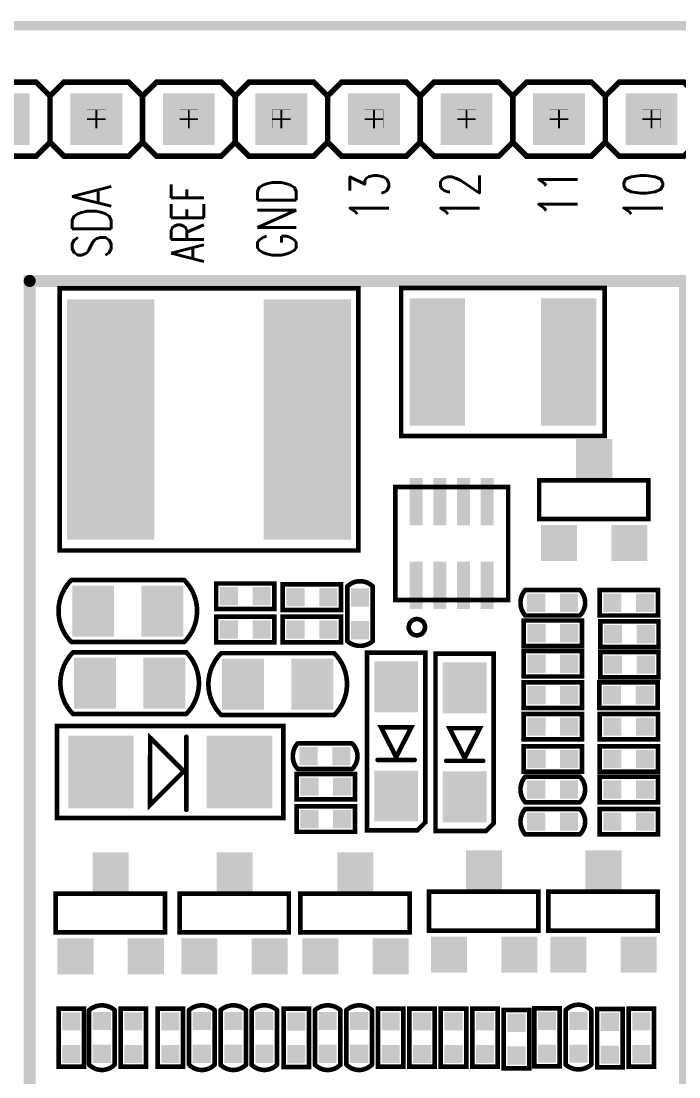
# Model space of a CAD drawing. Extents: x -3 to 111, y -1 to 54.
# Drawn here: x 19.17 to 37.22, y 24.47 to 53.47 of the extents above; entities that cross this region are included whole.
import ezdxf

# ---------------------------------------------------------------- set-up
doc = ezdxf.new("R2010")
doc.units = 0
for name, color, linetype in [('2D_LINE_126', 2, 'CONTINUOUS'), ('BOARD_OUTLINE_00', 254, 'CONTINUOUS'), ('DRIL_NPLTE_THRU_01', 176, 'CONTINUOUS'), ('DRIL_NPLTE_THRU_02', 23, 'CONTINUOUS'), ('DRIL_NPLTE_THRU_03', 6, 'CONTINUOUS'), ('DRIL_NPLTE_THRU_04', 176, 'CONTINUOUS'), ('DRIL_PLTE_THRU_01', 176, 'CONTINUOUS'), ('DRIL_PLTE_THRU_02', 23, 'CONTINUOUS'), ('DRIL_PLTE_THRU_03', 6, 'CONTINUOUS'), ('DRIL_PLTE_THRU_04', 176, 'CONTINUOUS'), ('DRIL_SYMBOL', 254, 'CONTINUOUS'), ('PADS_BOT', 254, 'CONTINUOUS'), ('PADS_INNER', 254, 'CONTINUOUS'), ('PADS_TOP', 254, 'CONTINUOUS'), ('PART_TOP_2DLINE_00', 254, 'CONTINUOUS'), ('PART_TOP_2DLINE_01', 254, 'CONTINUOUS'), ('PART_TOP_COPPER_126', 254, 'CONTINUOUS'), ('TEXT_126', 2, 'CONTINUOUS')]:
    doc.layers.add(name, color=color, linetype=linetype)
doc.styles.add('W0$127', font='simplex', dxfattribs={"width": 0.75})
doc.styles.add('W0$1524', font='simplex', dxfattribs={"width": 0.75})

# ---------------------------------------------------------------- blocks, each defined once
blk = doc.blocks.new('BOARD_1')
at = {"layer": 'BOARD_OUTLINE_00', "const_width": 0.254}
blk.add_lwpolyline([(22.209, 77.724, 0.414214), (21.209, 76.724), (21.209, 25.384, 0.414214), (22.209, 24.384), (128.905, 24.384, 0.414214), (129.921, 25.384), (129.921, 76.724, 0.406566), (128.905, 77.724)], format="xyb", close=True, dxfattribs=at)
blk = doc.blocks.new('SMOOTH_0$3302')
at = {"const_width": 0.1651}
blk.add_lwpolyline([(-0.08255, 0, 1), (0.08255, 0, 1)], format="xyb", close=True, dxfattribs=at)
blk = doc.blocks.new('DRAWING_17')
at = {"layer": '2D_LINE_126', "const_width": 0.3302}
blk.add_lwpolyline([(0.8128, 0.3048), (18.796, 0.3048), (18.796, -24.4856), (39.8272, -24.4856), (39.8272, -39.412926), (0.8128, -39.412926)], close=True, dxfattribs=at)
at = {"layer": '2D_LINE_126'}
blk.add_blockref('SMOOTH_0$3302', (0.8128, 0.3048), dxfattribs=at)
blk = doc.blocks.new('SMOOTH_0$127')
at = {"const_width": 0.0635}
blk.add_lwpolyline([(-0.03175, 0, 1), (0.03175, 0, 1)], format="xyb", close=True, dxfattribs=at)
blk = doc.blocks.new('PART_BODY_TOP_173')
at = {"layer": 'PART_TOP_2DLINE_01', "const_width": 0.127}
blk.add_lwpolyline([(-0.8, -0.35), (-0.8, 0.35), (0.8, 0.35), (0.8, -0.35)], close=True, dxfattribs=at)
at = {"layer": 'PART_TOP_2DLINE_01'}
for p in [(-0.8, 0.35), (0.8, 0.35), (-0.8, -0.35), (0.8, -0.35)]:
    blk.add_blockref('SMOOTH_0$127', p, dxfattribs=at)
blk = doc.blocks.new('DRIL_HOLE_0')
blk.add_lwpolyline([(0, 0, 1), (0, 0, 1)], format="xyb", close=True)
blk = doc.blocks.new('PAD_0')
blk.add_lwpolyline([(0, 0, 1), (0, 0, 1)], format="xyb", close=True)
blk = doc.blocks.new('PAD_1')
at = {"const_width": 0.5}
blk.add_lwpolyline([(-0.25, 0), (0.25, 0)], dxfattribs=at)
blk = doc.blocks.new('STK_TOP_7')
at = {"layer": 'DRIL_PLTE_THRU_01'}
blk.add_blockref('DRIL_HOLE_0', (0, 0), dxfattribs=at)
at = {"layer": 'DRIL_PLTE_THRU_02'}
blk.add_blockref('DRIL_HOLE_0', (0, 0), dxfattribs=at)
at = {"layer": 'DRIL_PLTE_THRU_03'}
blk.add_blockref('DRIL_HOLE_0', (0, 0), dxfattribs=at)
at = {"layer": 'DRIL_PLTE_THRU_04'}
blk.add_blockref('DRIL_HOLE_0', (0, 0), dxfattribs=at)
at = {"layer": 'PADS_BOT'}
blk.add_blockref('PAD_0', (0, 0), dxfattribs=at)
at = {"layer": 'PADS_INNER'}
blk.add_blockref('PAD_0', (0, 0), dxfattribs=at)
at = {"layer": 'PADS_TOP'}
blk.add_blockref('PAD_1', (0, 0), dxfattribs=at)
blk = doc.blocks.new('SYM_TOP_28')
for name, p in [('PART_BODY_TOP_173', (0, 0)), ('STK_TOP_7', (-0.45, 0)), ('STK_TOP_7', (0.45, 0))]:
    blk.add_blockref(name, p)
blk = doc.blocks.new('PART_TOP_13')
blk.add_blockref('SYM_TOP_28', (0, 0))
blk = doc.blocks.new('PART_TOP_14')
blk.add_blockref('SYM_TOP_28', (0, 0))
blk = doc.blocks.new('PART_TOP_15')
blk.add_blockref('SYM_TOP_28', (0, 0))
blk = doc.blocks.new('PART_TOP_16')
blk.add_blockref('SYM_TOP_28', (0, 0))
blk = doc.blocks.new('PART_TOP_17')
blk.add_blockref('SYM_TOP_28', (0, 0))
blk = doc.blocks.new('PART_BODY_TOP_155')
at = {"layer": 'PART_TOP_2DLINE_01', "const_width": 0.127}
blk.add_lwpolyline([(-1.511, -0.523), (1.489, -0.523), (1.489, 0.545), (-1.511, 0.545)], close=True, dxfattribs=at)
at = {"layer": 'PART_TOP_2DLINE_01'}
for p in [(-1.511, 0.545), (1.489, 0.545), (-1.511, -0.523), (1.489, -0.523)]:
    blk.add_blockref('SMOOTH_0$127', p, dxfattribs=at)
blk = doc.blocks.new('PAD_5')
at = {"const_width": 0.9906}
blk.add_lwpolyline([(-0.4953, 0), (0.4953, 0)], dxfattribs=at)
blk = doc.blocks.new('STK_TOP_12')
at = {"layer": 'DRIL_PLTE_THRU_01'}
blk.add_blockref('DRIL_HOLE_0', (0, 0), dxfattribs=at)
at = {"layer": 'DRIL_PLTE_THRU_02'}
blk.add_blockref('DRIL_HOLE_0', (0, 0), dxfattribs=at)
at = {"layer": 'DRIL_PLTE_THRU_03'}
blk.add_blockref('DRIL_HOLE_0', (0, 0), dxfattribs=at)
at = {"layer": 'DRIL_PLTE_THRU_04'}
blk.add_blockref('DRIL_HOLE_0', (0, 0), dxfattribs=at)
at = {"layer": 'PADS_BOT'}
blk.add_blockref('PAD_0', (0, 0), dxfattribs=at)
at = {"layer": 'PADS_INNER'}
blk.add_blockref('PAD_0', (0, 0), dxfattribs=at)
at = {"layer": 'PADS_TOP'}
blk.add_blockref('PAD_5', (0, 0), dxfattribs=at)
blk = doc.blocks.new('PAD_6')
at = {"const_width": 0.991}
blk.add_lwpolyline([(-0.6, 0), (0.6, 0)], dxfattribs=at)
blk = doc.blocks.new('STK_TOP_13')
at = {"layer": 'DRIL_PLTE_THRU_01'}
blk.add_blockref('DRIL_HOLE_0', (0, 0), dxfattribs=at)
at = {"layer": 'DRIL_PLTE_THRU_02'}
blk.add_blockref('DRIL_HOLE_0', (0, 0), dxfattribs=at)
at = {"layer": 'DRIL_PLTE_THRU_03'}
blk.add_blockref('DRIL_HOLE_0', (0, 0), dxfattribs=at)
at = {"layer": 'DRIL_PLTE_THRU_04'}
blk.add_blockref('DRIL_HOLE_0', (0, 0), dxfattribs=at)
at = {"layer": 'PADS_BOT'}
blk.add_blockref('PAD_0', (0, 0), dxfattribs=at)
at = {"layer": 'PADS_INNER'}
blk.add_blockref('PAD_0', (0, 0), dxfattribs=at)
at = {"layer": 'PADS_TOP', "rotation": 90}
blk.add_blockref('PAD_6', (0, 0), dxfattribs=at)
blk = doc.blocks.new('SYM_TOP_10')
for name, p in [('STK_TOP_13', (0, 1.081024)), ('PART_BODY_TOP_155', (0, 0)), ('STK_TOP_12', (-0.9652, -1.1811)), ('STK_TOP_12', (0.9652, -1.1811))]:
    blk.add_blockref(name, p)
blk = doc.blocks.new('PART_TOP_18')
blk.add_blockref('SYM_TOP_10', (0, 0))
blk = doc.blocks.new('PART_TOP_19')
blk.add_blockref('SYM_TOP_10', (0, 0))
blk = doc.blocks.new('PART_BODY_TOP_150')
at = {"layer": 'PART_TOP_2DLINE_00', "const_width": 0.127}
blk.add_lwpolyline([(0.75, -0.35, 0.414214), (0.75, 0.35), (-0.75, 0.35, 0.373387), (-0.75, -0.35)], format="xyb", close=True, dxfattribs=at)
at = {"layer": 'PART_TOP_2DLINE_00'}
for p in [(-0.75, 0.35), (0.75, 0.35), (-0.75, -0.35), (0.75, -0.35)]:
    blk.add_blockref('SMOOTH_0$127', p, dxfattribs=at)
blk = doc.blocks.new('STK_TOP_6')
at = {"layer": 'DRIL_PLTE_THRU_01'}
blk.add_blockref('DRIL_HOLE_0', (0, 0), dxfattribs=at)
at = {"layer": 'DRIL_PLTE_THRU_02'}
blk.add_blockref('DRIL_HOLE_0', (0, 0), dxfattribs=at)
at = {"layer": 'DRIL_PLTE_THRU_03'}
blk.add_blockref('DRIL_HOLE_0', (0, 0), dxfattribs=at)
at = {"layer": 'DRIL_PLTE_THRU_04'}
blk.add_blockref('DRIL_HOLE_0', (0, 0), dxfattribs=at)
at = {"layer": 'PADS_BOT'}
blk.add_blockref('PAD_0', (0, 0), dxfattribs=at)
at = {"layer": 'PADS_INNER'}
blk.add_blockref('PAD_0', (0, 0), dxfattribs=at)
at = {"layer": 'PADS_TOP'}
blk.add_blockref('PAD_1', (0, 0), dxfattribs=at)
blk = doc.blocks.new('SYM_TOP_5')
for name, p in [('PART_BODY_TOP_150', (0, 0)), ('STK_TOP_6', (-0.45, 0)), ('STK_TOP_7', (0.45, 0))]:
    blk.add_blockref(name, p)
blk = doc.blocks.new('PART_TOP_20')
blk.add_blockref('SYM_TOP_5', (0, 0))
blk = doc.blocks.new('PART_TOP_21')
blk.add_blockref('SYM_TOP_28', (0, 0))
blk = doc.blocks.new('PART_TOP_26')
blk.add_blockref('SYM_TOP_28', (0, 0))
blk = doc.blocks.new('PART_TOP_27')
blk.add_blockref('SYM_TOP_28', (0, 0))
blk = doc.blocks.new('PART_TOP_28')
blk.add_blockref('SYM_TOP_28', (0, 0))
blk = doc.blocks.new('PART_TOP_29')
blk.add_blockref('SYM_TOP_28', (0, 0))
blk = doc.blocks.new('PART_TOP_30')
blk.add_blockref('SYM_TOP_5', (0, 0))
blk = doc.blocks.new('PART_TOP_31')
blk.add_blockref('SYM_TOP_28', (0, 0))
blk = doc.blocks.new('PART_TOP_32')
blk.add_blockref('SYM_TOP_5', (0, 0))
blk = doc.blocks.new('PART_TOP_33')
blk.add_blockref('SYM_TOP_28', (0, 0))
blk = doc.blocks.new('PART_TOP_34')
blk.add_blockref('SYM_TOP_28', (0, 0))
blk = doc.blocks.new('PART_TOP_35')
blk.add_blockref('SYM_TOP_28', (0, 0))
blk = doc.blocks.new('PART_TOP_36')
blk.add_blockref('SYM_TOP_28', (0, 0))
blk = doc.blocks.new('PART_TOP_37')
blk.add_blockref('SYM_TOP_5', (0, 0))
blk = doc.blocks.new('PART_TOP_39')
blk.add_blockref('SYM_TOP_28', (0, 0))
blk = doc.blocks.new('PART_TOP_40')
blk.add_blockref('SYM_TOP_28', (0, 0))
blk = doc.blocks.new('PART_TOP_65')
blk.add_blockref('SYM_TOP_28', (0, 0))
blk = doc.blocks.new('PART_TOP_66')
blk.add_blockref('SYM_TOP_28', (0, 0))
blk = doc.blocks.new('PART_TOP_67')
blk.add_blockref('SYM_TOP_5', (0, 0))
blk = doc.blocks.new('PART_TOP_93')
blk.add_blockref('SYM_TOP_28', (0, 0))
blk = doc.blocks.new('PART_BODY_TOP_153')
at = {"layer": 'PART_TOP_2DLINE_00', "const_width": 0.127}
for points in [[(-2.4384, 0.8001), (2.2225, 0.8001), (2.4384, 0.5842), (2.4384, -0.8001), (-2.4384, -0.8001)], [(0.43, 0), (-0.39, 0.41688), (-0.39, -0.41688)]]:
    blk.add_lwpolyline(points, close=True, dxfattribs=at)
blk.add_lwpolyline([(0.508, 0.508), (0.508, -0.508)], dxfattribs=at)
at = {"layer": 'PART_TOP_2DLINE_00'}
for p in [(-2.4384, 0.8001), (2.2225, 0.8001), (2.4384, 0.5842), (-0.39, 0.41688), (0.508, 0.508), (0.43, 0), (-0.39, -0.41688), (0.508, -0.508), (-2.4384, -0.8001), (2.4384, -0.8001)]:
    blk.add_blockref('SMOOTH_0$127', p, dxfattribs=at)
blk = doc.blocks.new('PAD_18')
at = {"const_width": 1.2}
blk.add_lwpolyline([(-0.6985, 0), (0.6985, 0)], dxfattribs=at)
blk = doc.blocks.new('STK_TOP_10')
at = {"layer": 'DRIL_NPLTE_THRU_01'}
blk.add_blockref('DRIL_HOLE_0', (0, 0), dxfattribs=at)
at = {"layer": 'DRIL_NPLTE_THRU_02'}
blk.add_blockref('DRIL_HOLE_0', (0, 0), dxfattribs=at)
at = {"layer": 'DRIL_NPLTE_THRU_03'}
blk.add_blockref('DRIL_HOLE_0', (0, 0), dxfattribs=at)
at = {"layer": 'DRIL_NPLTE_THRU_04'}
blk.add_blockref('DRIL_HOLE_0', (0, 0), dxfattribs=at)
at = {"layer": 'PADS_BOT'}
blk.add_blockref('PAD_0', (0, 0), dxfattribs=at)
at = {"layer": 'PADS_INNER'}
blk.add_blockref('PAD_0', (0, 0), dxfattribs=at)
at = {"layer": 'PADS_TOP'}
blk.add_blockref('PAD_18', (0, 0), dxfattribs=at)
blk = doc.blocks.new('SYM_TOP_8')
for name, p in [('STK_TOP_10', (-1.4986, 0)), ('PART_BODY_TOP_153', (0, 0)), ('STK_TOP_10', (1.4986, 0))]:
    blk.add_blockref(name, p)
blk = doc.blocks.new('PART_TOP_108')
blk.add_blockref('SYM_TOP_8', (0, 0))
blk = doc.blocks.new('PART_TOP_109')
blk.add_blockref('SYM_TOP_10', (0, 0))
blk = doc.blocks.new('PART_TOP_110')
blk.add_blockref('SYM_TOP_10', (0, 0))
blk = doc.blocks.new('PART_TOP_114')
blk.add_blockref('SYM_TOP_28', (0, 0))
blk = doc.blocks.new('PART_TOP_117')
blk.add_blockref('SYM_TOP_5', (0, 0))
blk = doc.blocks.new('PART_TOP_118')
blk.add_blockref('SYM_TOP_28', (0, 0))
blk = doc.blocks.new('PART_TOP_124')
blk.add_blockref('SYM_TOP_28', (0, 0))
blk = doc.blocks.new('PART_TOP_125')
blk.add_blockref('SYM_TOP_5', (0, 0))
blk = doc.blocks.new('PART_TOP_126')
blk.add_blockref('SYM_TOP_28', (0, 0))
blk = doc.blocks.new('PART_TOP_127')
blk.add_blockref('SYM_TOP_28', (0, 0))
blk = doc.blocks.new('PART_TOP_128')
blk.add_blockref('SYM_TOP_5', (0, 0))
blk = doc.blocks.new('PART_TOP_129')
blk.add_blockref('SYM_TOP_5', (0, 0))
blk = doc.blocks.new('PART_TOP_130')
blk.add_blockref('SYM_TOP_10', (0, 0))
blk = doc.blocks.new('PART_BODY_TOP_209')
at = {"layer": 'PART_TOP_2DLINE_00', "const_width": 0.127}
blk.add_lwpolyline([(-1.55, 1.55), (1.55, 1.55), (1.55, -1.55), (-1.55, -1.55)], close=True, dxfattribs=at)
blk.add_lwpolyline([(-1.178, -2.298, 1), (-0.731, -2.298, 1)], format="xyb", close=True, dxfattribs=at)
at = {"layer": 'PART_TOP_2DLINE_00'}
for p in [(-1.55, 1.55), (1.55, 1.55), (-1.55, -1.55), (1.55, -1.55)]:
    blk.add_blockref('SMOOTH_0$127', p, dxfattribs=at)
blk = doc.blocks.new('PAD_20')
at = {"const_width": 0.35}
blk.add_lwpolyline([(-0.65, 0), (0.65, 0)], dxfattribs=at)
blk = doc.blocks.new('STK_TOP_85')
at = {"layer": 'DRIL_NPLTE_THRU_01'}
blk.add_blockref('DRIL_HOLE_0', (0, 0), dxfattribs=at)
at = {"layer": 'DRIL_NPLTE_THRU_02'}
blk.add_blockref('DRIL_HOLE_0', (0, 0), dxfattribs=at)
at = {"layer": 'DRIL_NPLTE_THRU_03'}
blk.add_blockref('DRIL_HOLE_0', (0, 0), dxfattribs=at)
at = {"layer": 'DRIL_NPLTE_THRU_04'}
blk.add_blockref('DRIL_HOLE_0', (0, 0), dxfattribs=at)
at = {"layer": 'PADS_BOT'}
blk.add_blockref('PAD_0', (0, 0), dxfattribs=at)
at = {"layer": 'PADS_INNER'}
blk.add_blockref('PAD_0', (0, 0), dxfattribs=at)
at = {"layer": 'PADS_TOP', "rotation": 90}
blk.add_blockref('PAD_20', (0, 0), dxfattribs=at)
blk = doc.blocks.new('SYM_TOP_64')
for name, p in [('STK_TOP_85', (-0.975, 1.15)), ('STK_TOP_85', (-0.325, 1.15)), ('STK_TOP_85', (0.325, 1.15)), ('STK_TOP_85', (0.975, 1.15)), ('PART_BODY_TOP_209', (0, 0)), ('STK_TOP_85', (-0.975, -1.15)), ('STK_TOP_85', (-0.325, -1.15)), ('STK_TOP_85', (0.325, -1.15)), ('STK_TOP_85', (0.975, -1.15))]:
    blk.add_blockref(name, p)
blk = doc.blocks.new('PART_TOP_131')
blk.add_blockref('SYM_TOP_64', (0, 0))
blk = doc.blocks.new('PART_TOP_133')
blk.add_blockref('SYM_TOP_8', (0, 0))
blk = doc.blocks.new('PART_TOP_136')
blk.add_blockref('SYM_TOP_28', (0, 0))
blk = doc.blocks.new('SMOOTH_0$1524')
at = {"const_width": 0.0762}
blk.add_lwpolyline([(-0.0381, 0, 1), (0.0381, 0, 1)], format="xyb", close=True, dxfattribs=at)
blk = doc.blocks.new('SMOOTH_0$00254')
at = {"const_width": 0.00127}
blk.add_lwpolyline([(-0.001, 0, 1), (0.001, 0, 1)], format="xyb", close=True, dxfattribs=at)
blk = doc.blocks.new('PART_BODY_TOP_163')
at = {"layer": 'PART_TOP_2DLINE_00', "const_width": 0.152}
for points in [[(-10.16, 0.635), (-10.541, 1.016), (-12.319, 1.016), (-12.7, 0.635), (-12.7, -0.635), (-12.319, -1.016), (-10.541, -1.016), (-10.16, -0.635), (-10.16, 0.635), (-9.779, 1.016), (-8.001, 1.016), (-7.62, 0.635)], [(-5.08, 0.635), (-5.461, 1.016), (-7.239, 1.016), (-7.62, 0.635), (-7.62, -0.635), (-7.239, -1.016), (-5.461, -1.016), (-5.08, -0.635)], [(2.54, -0.635), (2.159, -1.016), (0.381, -1.016), (0, -0.635), (0, 0.635), (-0.381, 1.016), (-2.159, 1.016), (-2.54, 0.635)], [(5.08, -0.635), (4.699, -1.016), (2.921, -1.016), (2.54, -0.635), (2.54, 0.635), (2.159, 1.016), (0.381, 1.016), (0, 0.635)], [(5.08, 0.635), (4.699, 1.016), (2.921, 1.016), (2.54, 0.635)], [(10.16, -0.635), (9.779, -1.016), (8.001, -1.016), (7.62, -0.635), (7.62, 0.635), (7.239, 1.016), (5.461, 1.016), (5.08, 0.635), (5.08, -0.635), (5.461, -1.016), (7.239, -1.016), (7.62, -0.635)], [(7.62, 0.635), (8.001, 1.016), (9.779, 1.016), (10.16, 0.635)], [(-7.62, -0.635), (-8.001, -1.016), (-9.779, -1.016), (-10.16, -0.635)], [(0, -0.635), (-0.381, -1.016), (-2.159, -1.016), (-2.54, -0.635)]]:
    blk.add_lwpolyline(points, dxfattribs=at)
for points in [[(-2.921, 1.016), (-4.699, 1.016), (-5.08, 0.635), (-5.08, -0.635), (-4.699, -1.016), (-2.921, -1.016), (-2.54, -0.635), (-2.54, 0.635)], [(10.16, 0.635), (10.16, -0.635), (10.541, -1.016), (12.319, -1.016), (12.7, -0.635), (12.7, 0.635), (12.319, 1.016), (10.541, 1.016)]]:
    blk.add_lwpolyline(points, close=True, dxfattribs=at)
at = {"layer": 'PART_TOP_COPPER_126', "const_width": 0.00254}
for points in [[(-11.684, -0.254), (-11.176, -0.254), (-11.176, 0.254), (-11.684, 0.254)], [(-9.144, -0.254), (-8.636, -0.254), (-8.636, 0.254), (-9.144, 0.254)], [(-6.604, -0.254), (-6.096, -0.254), (-6.096, 0.254), (-6.604, 0.254)], [(-4.064, -0.254), (-3.556, -0.254), (-3.556, 0.254), (-4.064, 0.254)], [(-1.524, -0.254), (-1.016, -0.254), (-1.016, 0.254), (-1.524, 0.254)], [(1.016, -0.254), (1.524, -0.254), (1.524, 0.254), (1.016, 0.254)], [(3.556, -0.254), (4.064, -0.254), (4.064, 0.254), (3.556, 0.254)], [(6.096, -0.254), (6.604, -0.254), (6.604, 0.254), (6.096, 0.254)], [(8.636, -0.254), (9.144, -0.254), (9.144, 0.254), (8.636, 0.254)], [(11.176, -0.254), (11.684, -0.254), (11.684, 0.254), (11.176, 0.254)]]:
    blk.add_lwpolyline(points, close=True, dxfattribs=at)
at = {"layer": 'PART_TOP_2DLINE_00'}
for p in [(-12.319, 1.016), (-10.541, 1.016), (-9.779, 1.016), (-8.001, 1.016), (-7.239, 1.016), (-5.461, 1.016), (-4.699, 1.016), (-2.921, 1.016), (-2.159, 1.016), (-0.381, 1.016), (0.381, 1.016), (2.159, 1.016), (2.921, 1.016), (4.699, 1.016), (5.461, 1.016), (7.239, 1.016), (8.001, 1.016), (9.779, 1.016), (10.541, 1.016), (12.319, 1.016), (-12.7, 0.635), (-10.16, 0.635), (-10.16, 0.635), (-7.62, 0.635), (-7.62, 0.635), (-5.08, 0.635), (-5.08, 0.635), (-2.54, 0.635), (-2.54, 0.635), (0, 0.635), (0, 0.635), (2.54, 0.635), (2.54, 0.635), (5.08, 0.635), (5.08, 0.635), (7.62, 0.635), (7.62, 0.635), (10.16, 0.635), (10.16, 0.635), (12.7, 0.635), (-12.7, -0.635), (-10.16, -0.635), (-10.16, -0.635), (-7.62, -0.635), (-7.62, -0.635), (-5.08, -0.635), (-5.08, -0.635), (-2.54, -0.635), (-2.54, -0.635), (0, -0.635), (0, -0.635), (2.54, -0.635), (2.54, -0.635), (5.08, -0.635), (5.08, -0.635), (7.62, -0.635), (7.62, -0.635), (10.16, -0.635), (10.16, -0.635), (12.7, -0.635), (-12.319, -1.016), (-10.541, -1.016), (-9.779, -1.016), (-8.001, -1.016), (-7.239, -1.016), (-5.461, -1.016), (-4.699, -1.016), (-2.921, -1.016), (-2.159, -1.016), (-0.381, -1.016), (0.381, -1.016), (2.159, -1.016), (2.921, -1.016), (4.699, -1.016), (5.461, -1.016), (7.239, -1.016), (8.001, -1.016), (9.779, -1.016), (10.541, -1.016), (12.319, -1.016)]:
    blk.add_blockref('SMOOTH_0$1524', p, dxfattribs=at)
at = {"layer": 'PART_TOP_COPPER_126'}
for p in [(-11.684, 0.254), (-11.176, 0.254), (-9.144, 0.254), (-8.636, 0.254), (-6.604, 0.254), (-6.096, 0.254), (-4.064, 0.254), (-3.556, 0.254), (-1.524, 0.254), (-1.016, 0.254), (1.016, 0.254), (1.524, 0.254), (3.556, 0.254), (4.064, 0.254), (6.096, 0.254), (6.604, 0.254), (8.636, 0.254), (9.144, 0.254), (11.176, 0.254), (11.684, 0.254), (-11.684, -0.254), (-11.176, -0.254), (-9.144, -0.254), (-8.636, -0.254), (-6.604, -0.254), (-6.096, -0.254), (-4.064, -0.254), (-3.556, -0.254), (-1.524, -0.254), (-1.016, -0.254), (1.016, -0.254), (1.524, -0.254), (3.556, -0.254), (4.064, -0.254), (6.096, -0.254), (6.604, -0.254), (8.636, -0.254), (9.144, -0.254), (11.176, -0.254), (11.684, -0.254)]:
    blk.add_blockref('SMOOTH_0$00254', p, dxfattribs=at)
blk = doc.blocks.new('DRIL_SYMBOL_0$8500006667')
at = {"layer": 'DRIL_SYMBOL', "const_width": 0.0508}
for points in [[(-0.254, 0), (0.254, 0)], [(0, -0.254), (0, 0.254)]]:
    blk.add_lwpolyline(points, dxfattribs=at)
blk = doc.blocks.new('DRIL_HOLE_0$8500006667')
at = {"const_width": 0.425}
blk.add_lwpolyline([(-0.2125, 0, 1), (0.2125, 0, 1)], format="xyb", close=True, dxfattribs=at)
blk.add_blockref('DRIL_SYMBOL_0$8500006667', (0, 0))
blk = doc.blocks.new('PAD_28')
at = {"const_width": 1.4224}
blk.add_lwpolyline([(-0.7112, 0), (0.7112, 0)], dxfattribs=at)
blk = doc.blocks.new('STK_TOP_29')
at = {"layer": 'DRIL_PLTE_THRU_01'}
blk.add_blockref('DRIL_HOLE_0$8500006667', (0, 0), dxfattribs=at)
at = {"layer": 'DRIL_PLTE_THRU_02'}
blk.add_blockref('DRIL_HOLE_0$8500006667', (0, 0), dxfattribs=at)
at = {"layer": 'DRIL_PLTE_THRU_03'}
blk.add_blockref('DRIL_HOLE_0$8500006667', (0, 0), dxfattribs=at)
at = {"layer": 'DRIL_PLTE_THRU_04'}
blk.add_blockref('DRIL_HOLE_0$8500006667', (0, 0), dxfattribs=at)
at = {"layer": 'PADS_BOT', "rotation": 90}
blk.add_blockref('PAD_28', (0, 0), dxfattribs=at)
at = {"layer": 'PADS_INNER', "rotation": 90}
blk.add_blockref('PAD_28', (0, 0), dxfattribs=at)
at = {"layer": 'PADS_TOP', "rotation": 90}
blk.add_blockref('PAD_28', (0, 0), dxfattribs=at)
blk = doc.blocks.new('SYM_TOP_18')
for name, p in [('STK_TOP_29', (-11.43, 0)), ('STK_TOP_29', (-8.89, 0)), ('STK_TOP_29', (-6.35, 0)), ('STK_TOP_29', (-3.81, 0)), ('STK_TOP_29', (-1.27, 0)), ('STK_TOP_29', (1.27, 0)), ('STK_TOP_29', (3.81, 0)), ('STK_TOP_29', (6.35, 0)), ('STK_TOP_29', (8.89, 0)), ('STK_TOP_29', (11.43, 0)), ('PART_BODY_TOP_163', (0, 0))]:
    blk.add_blockref(name, p)
blk = doc.blocks.new('PART_TOP_139')
blk.add_blockref('SYM_TOP_18', (0, 0))
blk = doc.blocks.new('PART_TOP_146')
blk.add_blockref('SYM_TOP_28', (0, 0))
blk = doc.blocks.new('PART_BODY_TOP_198')
at = {"layer": 'PART_TOP_2DLINE_00', "const_width": 0.127}
for points in [[(-1.27, 3.106), (1.264, 3.106), (1.264, -3.104), (-1.27, -3.104)], [(0.784, -0.551), (0.901, -0.551), (-0.022, 0.372), (-0.943, -0.55)]]:
    blk.add_lwpolyline(points, close=True, dxfattribs=at)
blk.add_lwpolyline([(-0.972, 0.443), (1.036, 0.443)], dxfattribs=at)
at = {"layer": 'PART_TOP_2DLINE_00'}
for p in [(-1.27, 3.106), (1.264, 3.106), (-0.972, 0.443), (-0.022, 0.372), (1.036, 0.443), (-0.943, -0.55), (0.784, -0.551), (0.901, -0.551), (-1.27, -3.104), (1.264, -3.104)]:
    blk.add_blockref('SMOOTH_0$127', p, dxfattribs=at)
blk = doc.blocks.new('PAD_19')
at = {"const_width": 1.800098}
blk.add_lwpolyline([(-0.999998, 0), (0.999998, 0)], dxfattribs=at)
blk = doc.blocks.new('STK_TOP_74')
at = {"layer": 'DRIL_PLTE_THRU_01'}
blk.add_blockref('DRIL_HOLE_0', (0, 0), dxfattribs=at)
at = {"layer": 'DRIL_PLTE_THRU_02'}
blk.add_blockref('DRIL_HOLE_0', (0, 0), dxfattribs=at)
at = {"layer": 'DRIL_PLTE_THRU_03'}
blk.add_blockref('DRIL_HOLE_0', (0, 0), dxfattribs=at)
at = {"layer": 'DRIL_PLTE_THRU_04'}
blk.add_blockref('DRIL_HOLE_0', (0, 0), dxfattribs=at)
at = {"layer": 'PADS_BOT'}
blk.add_blockref('PAD_0', (0, 0), dxfattribs=at)
at = {"layer": 'PADS_INNER'}
blk.add_blockref('PAD_0', (0, 0), dxfattribs=at)
at = {"layer": 'PADS_TOP'}
blk.add_blockref('PAD_19', (0, 0), dxfattribs=at)
blk = doc.blocks.new('SYM_TOP_53')
for name, p in [('PART_BODY_TOP_198', (0, 0)), ('STK_TOP_74', (0, 1.89992)), ('STK_TOP_74', (0, -1.899918))]:
    blk.add_blockref(name, p)
blk = doc.blocks.new('PART_TOP_154')
blk.add_blockref('SYM_TOP_53', (0, 0))
blk = doc.blocks.new('PART_BODY_TOP_197')
at = {"layer": 'PART_TOP_2DLINE_01', "const_width": 0.127}
blk.add_lwpolyline([(1.55, -0.85, 0.414214), (1.55, 0.85), (-1.55, 0.85, 0.414214), (-1.55, -0.85)], format="xyb", close=True, dxfattribs=at)
at = {"layer": 'PART_TOP_2DLINE_01'}
for p in [(-1.55, 0.85), (1.55, 0.85), (-1.55, -0.85), (1.55, -0.85)]:
    blk.add_blockref('SMOOTH_0$127', p, dxfattribs=at)
blk = doc.blocks.new('PAD_2')
at = {"const_width": 1.15}
blk.add_lwpolyline([(-0.7, 0), (0.7, 0)], dxfattribs=at)
blk = doc.blocks.new('STK_TOP_73')
at = {"layer": 'DRIL_PLTE_THRU_01'}
blk.add_blockref('DRIL_HOLE_0', (0, 0), dxfattribs=at)
at = {"layer": 'DRIL_PLTE_THRU_02'}
blk.add_blockref('DRIL_HOLE_0', (0, 0), dxfattribs=at)
at = {"layer": 'DRIL_PLTE_THRU_03'}
blk.add_blockref('DRIL_HOLE_0', (0, 0), dxfattribs=at)
at = {"layer": 'DRIL_PLTE_THRU_04'}
blk.add_blockref('DRIL_HOLE_0', (0, 0), dxfattribs=at)
at = {"layer": 'PADS_BOT'}
blk.add_blockref('PAD_0', (0, 0), dxfattribs=at)
at = {"layer": 'PADS_INNER'}
blk.add_blockref('PAD_0', (0, 0), dxfattribs=at)
at = {"layer": 'PADS_TOP', "rotation": 90}
blk.add_blockref('PAD_2', (0, 0), dxfattribs=at)
blk = doc.blocks.new('SYM_TOP_52')
for name, p in [('STK_TOP_73', (-0.95, 0)), ('STK_TOP_73', (0.95, 0)), ('PART_BODY_TOP_197', (0, 0))]:
    blk.add_blockref(name, p)
blk = doc.blocks.new('PART_TOP_160')
blk.add_blockref('SYM_TOP_52', (0, 0))
blk = doc.blocks.new('PART_TOP_186')
blk.add_blockref('SYM_TOP_28', (0, 0))
blk = doc.blocks.new('PART_TOP_187')
blk.add_blockref('SYM_TOP_10', (0, 0))
blk = doc.blocks.new('PART_TOP_283')
blk.add_blockref('SYM_TOP_28', (0, 0))
blk = doc.blocks.new('PART_TOP_284')
blk.add_blockref('SYM_TOP_28', (0, 0))
blk = doc.blocks.new('PART_TOP_292')
blk.add_blockref('SYM_TOP_5', (0, 0))
blk = doc.blocks.new('PART_TOP_293')
blk.add_blockref('SYM_TOP_28', (0, 0))
blk = doc.blocks.new('PART_TOP_296')
blk.add_blockref('SYM_TOP_5', (0, 0))
blk = doc.blocks.new('PART_BODY_TOP_156')
at = {"layer": 'PART_TOP_2DLINE_01', "const_width": 0.127}
blk.add_lwpolyline([(-2.794, 2.032), (2.794, 2.032), (2.794, -2.032), (-2.794, -2.032)], close=True, dxfattribs=at)
at = {"layer": 'PART_TOP_2DLINE_01'}
for p in [(-2.794, 2.032), (2.794, 2.032), (-2.794, -2.032), (2.794, -2.032)]:
    blk.add_blockref('SMOOTH_0$127', p, dxfattribs=at)
blk = doc.blocks.new('PAD_49')
at = {"const_width": 1.52}
blk.add_lwpolyline([(-1.75, 0), (1.75, 0)], dxfattribs=at)
blk = doc.blocks.new('STK_TOP_14')
at = {"layer": 'DRIL_PLTE_THRU_01'}
blk.add_blockref('DRIL_HOLE_0', (0, 0), dxfattribs=at)
at = {"layer": 'DRIL_PLTE_THRU_02'}
blk.add_blockref('DRIL_HOLE_0', (0, 0), dxfattribs=at)
at = {"layer": 'DRIL_PLTE_THRU_03'}
blk.add_blockref('DRIL_HOLE_0', (0, 0), dxfattribs=at)
at = {"layer": 'DRIL_PLTE_THRU_04'}
blk.add_blockref('DRIL_HOLE_0', (0, 0), dxfattribs=at)
at = {"layer": 'PADS_BOT'}
blk.add_blockref('PAD_0', (0, 0), dxfattribs=at)
at = {"layer": 'PADS_INNER'}
blk.add_blockref('PAD_0', (0, 0), dxfattribs=at)
at = {"layer": 'PADS_TOP', "rotation": 90}
blk.add_blockref('PAD_49', (0, 0), dxfattribs=at)
blk = doc.blocks.new('SYM_TOP_11')
for name, p in [('STK_TOP_14', (-1.8, 0)), ('STK_TOP_14', (1.8, 0)), ('PART_BODY_TOP_156', (0, 0))]:
    blk.add_blockref(name, p)
blk = doc.blocks.new('PART_TOP_297')
blk.add_blockref('SYM_TOP_11', (0, 0))
blk = doc.blocks.new('PART_TOP_308')
blk.add_blockref('SYM_TOP_52', (0, 0))
blk = doc.blocks.new('PART_TOP_309')
blk.add_blockref('SYM_TOP_5', (0, 0))
blk = doc.blocks.new('PART_TOP_310')
blk.add_blockref('SYM_TOP_52', (0, 0))
blk = doc.blocks.new('PART_BODY_TOP_207')
at = {"layer": 'PART_TOP_2DLINE_01', "const_width": 0.127}
blk.add_lwpolyline([(-4.1, 3.6), (4.1, 3.6), (4.1, -3.6), (-4.1, -3.6)], close=True, dxfattribs=at)
at = {"layer": 'PART_TOP_2DLINE_01'}
for p in [(-4.1, 3.6), (4.1, 3.6), (-4.1, -3.6), (4.1, -3.6)]:
    blk.add_blockref('SMOOTH_0$127', p, dxfattribs=at)
blk = doc.blocks.new('PAD_55')
at = {"const_width": 2.4}
blk.add_lwpolyline([(-3.3, 0), (3.3, 0)], dxfattribs=at)
blk = doc.blocks.new('STK_TOP_81')
at = {"layer": 'DRIL_PLTE_THRU_01'}
blk.add_blockref('DRIL_HOLE_0', (0, 0), dxfattribs=at)
at = {"layer": 'DRIL_PLTE_THRU_02'}
blk.add_blockref('DRIL_HOLE_0', (0, 0), dxfattribs=at)
at = {"layer": 'DRIL_PLTE_THRU_03'}
blk.add_blockref('DRIL_HOLE_0', (0, 0), dxfattribs=at)
at = {"layer": 'DRIL_PLTE_THRU_04'}
blk.add_blockref('DRIL_HOLE_0', (0, 0), dxfattribs=at)
at = {"layer": 'PADS_BOT'}
blk.add_blockref('PAD_0', (0, 0), dxfattribs=at)
at = {"layer": 'PADS_INNER'}
blk.add_blockref('PAD_0', (0, 0), dxfattribs=at)
at = {"layer": 'PADS_TOP', "rotation": 90}
blk.add_blockref('PAD_55', (0, 0), dxfattribs=at)
blk = doc.blocks.new('SYM_TOP_62')
for name, p in [('STK_TOP_81', (-2.7, 0)), ('STK_TOP_81', (2.7, 0)), ('PART_BODY_TOP_207', (0, 0))]:
    blk.add_blockref(name, p)
blk = doc.blocks.new('PART_TOP_311')
blk.add_blockref('SYM_TOP_62', (0, 0))

msp = doc.modelspace()

# ---------------------------------------------------------------- block references
for name, p in [('BOARD_1', (-21.209, -24.384)), ('PART_TOP_139', (30.124, 50.775)), ('DRAWING_17', (18.593, 46.025)), ('PART_TOP_130', (34.9, 40.31)), ('PART_TOP_131', (30.988, 39.116)), ('PART_TOP_310', (22.098, 37.262)), ('PART_TOP_36', (25.324, 37.668)), ('PART_TOP_30', (33.757, 37.49)), ('PART_TOP_93', (35.848, 37.49)), ('PART_TOP_35', (25.324, 36.754)), ('PART_TOP_34', (27.153, 36.754)), ('PART_TOP_14', (35.865, 36.627)), ('PART_TOP_308', (22.149, 35.281)), ('PART_TOP_160', (26.213, 35.255)), ('PART_TOP_27', (33.764, 35.814)), ('PART_TOP_13', (35.865, 35.789)), ('PART_TOP_26', (33.764, 34.95)), ('PART_TOP_15', (35.839, 34.95)), ('PART_TOP_29', (33.764, 34.087)), ('PART_TOP_284', (35.848, 34.087)), ('PART_TOP_67', (27.508, 33.274)), ('PART_TOP_31', (33.764, 33.198)), ('PART_TOP_283', (35.848, 33.198)), ('PART_TOP_37', (33.757, 32.36)), ('PART_TOP_40', (35.848, 32.36)), ('PART_TOP_117', (33.757, 31.477)), ('PART_TOP_118', (35.848, 31.477)), ('PART_TOP_187', (21.628, 28.956)), ('PART_TOP_110', (25.029, 28.956)), ('PART_TOP_109', (28.346, 28.956)), ('PART_TOP_19', (31.877, 29.007)), ('PART_TOP_18', (35.154, 29.007))]:
    msp.add_blockref(name, p)
for name, p, rotation in [('PART_TOP_311', (24.327, 42.525), 180), ('PART_TOP_297', (32.395, 44.104), 180), ('PART_TOP_33', (27.153, 37.643), 180), ('PART_TOP_32', (28.473, 37.186), 90), ('PART_TOP_28', (33.764, 36.652), 180), ('PART_TOP_108', (29.464, 33.68), 270), ('PART_TOP_133', (31.344, 33.655), 270), ('PART_TOP_154', (23.262, 32.838), 270), ('PART_TOP_66', (27.534, 32.436), 180), ('PART_TOP_65', (27.534, 31.547), 180), ('PART_TOP_124', (20.549, 25.543), 270), ('PART_TOP_125', (21.387, 25.55), 270), ('PART_TOP_126', (22.25, 25.543), 270), ('PART_TOP_127', (23.266, 25.543), 90), ('PART_TOP_128', (24.13, 25.55), 270), ('PART_TOP_129', (24.994, 25.55), 270), ('PART_TOP_296', (25.845, 25.551), 270), ('PART_TOP_293', (26.723, 25.538), 270), ('PART_TOP_292', (27.584, 25.55), 270), ('PART_TOP_309', (28.448, 25.55), 270), ('PART_TOP_136', (29.312, 25.543), 90), ('PART_TOP_186', (30.175, 25.543), 270), ('PART_TOP_146', (31.039, 25.543), 270), ('PART_TOP_114', (31.902, 25.543), 90), ('PART_TOP_17', (32.766, 25.502), 270), ('PART_TOP_21', (33.604, 25.552), 270), ('PART_TOP_20', (34.468, 25.552), 90), ('PART_TOP_16', (35.331, 25.527), 270), ('PART_TOP_39', (36.195, 25.543), 270)]:
    msp.add_blockref(name, p, dxfattribs=dict(rotation=rotation))

# ---------------------------------------------------------------- texts
at = {"layer": 'TEXT_126', "width": 0.75}
for s, height, style, p in [('GND', 1.0668, 'W0$1524', (26.721, 46.939)), ('13', 1.0668, 'W0$1524', (29.261, 47.955)), ('12', 1.0668, 'W0$1524', (31.75, 47.955)), ('11', 1.0668, 'W0$1524', (34.442, 48.057)), ('10', 1.0668, 'W0$1524', (36.779, 47.955)), ('SDA', 1.0668, 'W0$1524', (21.641, 46.939)), ('AREF', 0.889, 'W0$127', (24.181, 46.838))]:
    msp.add_text(s, height=height, rotation=90, dxfattribs=dict(at, style=style)).set_placement(p)

doc.saveas('drawing.dxf')
